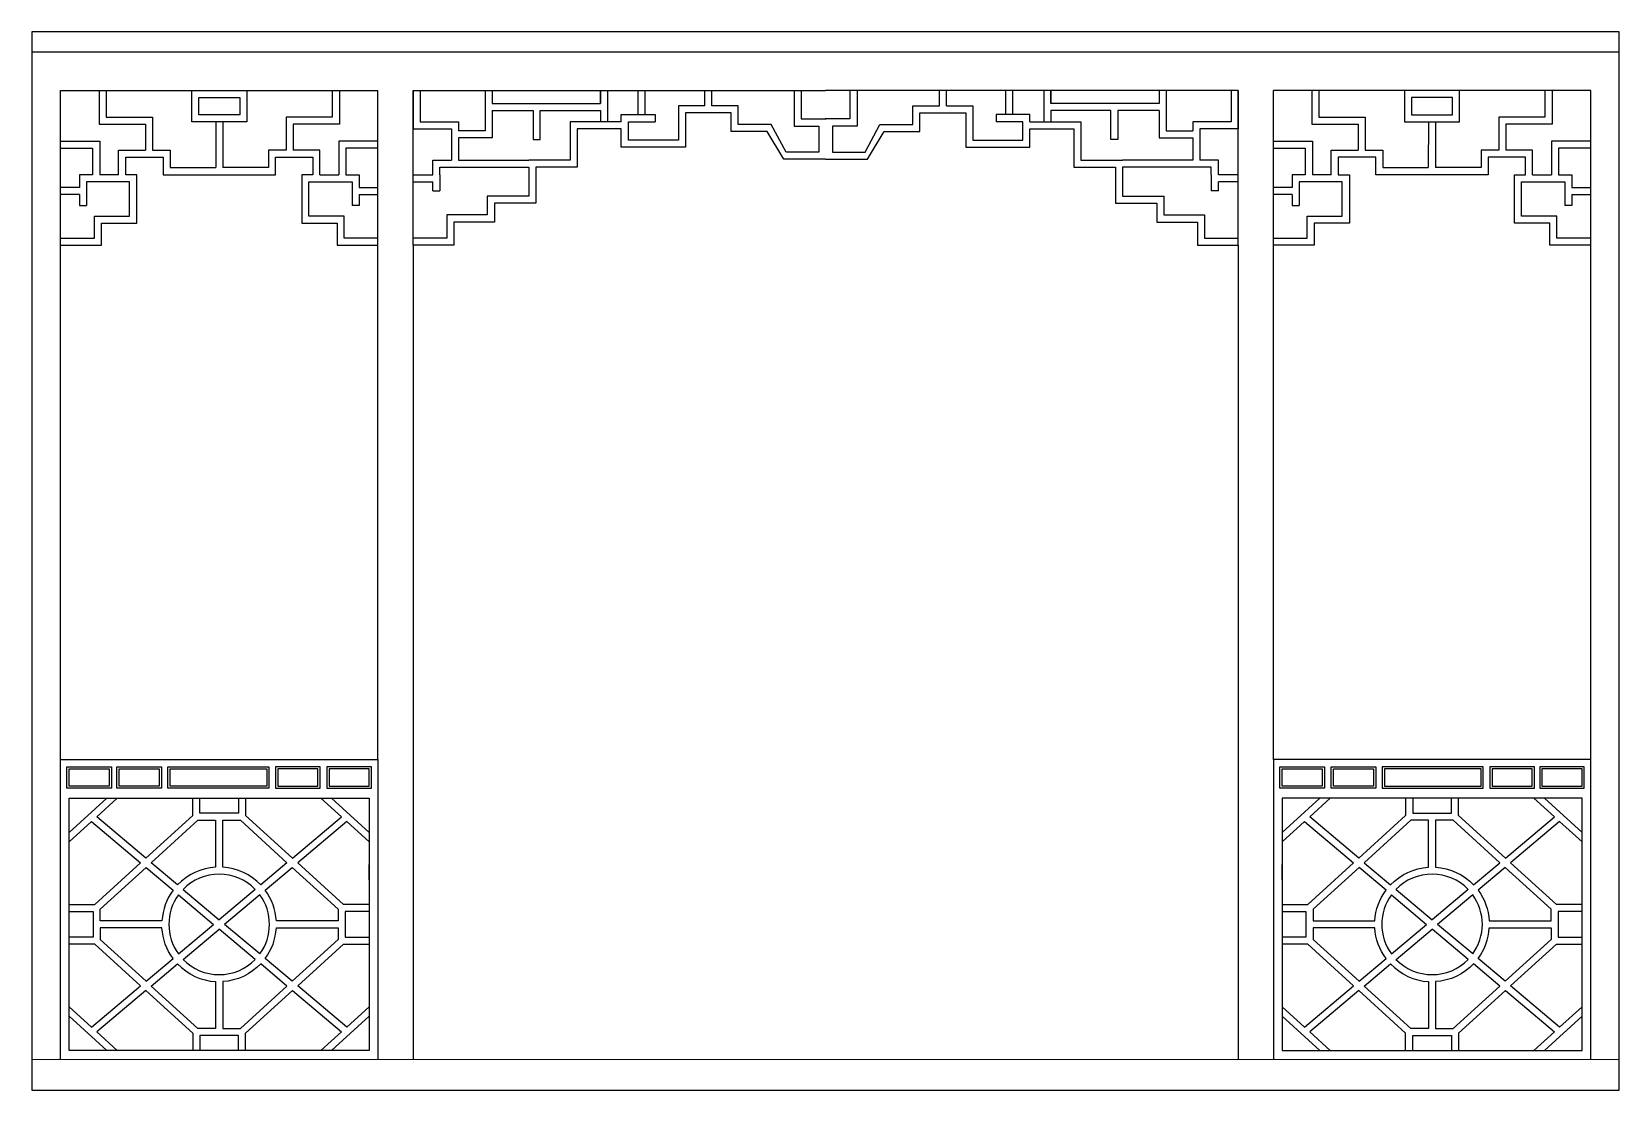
# Model space of a CAD drawing. Extents: x 4395 to 7995, y 8030 to 10430.
import ezdxf

# ---------------------------------------------------------------- set-up
doc = ezdxf.new("R2010")
doc.units = 0
doc.header["$LTSCALE"] = 60
doc.header["$MEASUREMENT"] = 0
for name, color, linetype in [('3', 3, 'CONTINUOUS'), ('4', 4, 'CONTINUOUS'), ('6', 7, 'CONTINUOUS'), ('7', 7, 'CONTINUOUS')]:
    doc.layers.add(name, color=color, linetype=linetype)

msp = doc.modelspace()

# ---------------------------------------------------------------- linework, layer by layer
at = {"layer": '3', "linetype": 'BYBLOCK'}
for p, q in [((5921, 10262.4), (5921, 10296.6)), ((5937, 10262.4), (5937, 10296.6)), ((6453, 10262.4), (6453, 10296.6)), ((6469, 10262.4), (6469, 10296.6)), ((4811.8, 10225.7), (4811.8, 10121.9)), ((4827.8, 10225.7), (4828.2, 10121.9)), ((5362.5, 10226), (5362.5, 10205.5)), ((5532, 10251.1), (5532, 10185.8)), ((5548, 10185.8), (5548, 10251.1)), ((5808.6, 10242.1), (5808.6, 10226.1)), ((6581.4, 10242.1), (6581.4, 10226.1)), ((6842, 10185.8), (6842, 10251.1)), ((6858, 10251.1), (6858, 10185.8)), ((7027.5, 10226), (7027.5, 10205.5)), ((7562.2, 10225.7), (7561.8, 10121.9)), ((7578.2, 10225.7), (7578.2, 10121.9)), ((5422.9, 10205.5), (5362.5, 10205.5)), ((5438.9, 10189.5), (5362.5, 10189.5)), ((6951.1, 10189.5), (7027.5, 10189.5)), ((6967.1, 10205.5), (7027.5, 10205.5)), ((5532, 10185.8), (5548, 10185.8)), ((6858, 10185.8), (6842, 10185.8)), ((4502.8, 10077.2), (4459.7, 10077.2)), ((4502.8, 10061.2), (4459.7, 10061.2)), ((5137.2, 10077.2), (5179.7, 10077.2)), ((5137.2, 10061.2), (5179.7, 10061.2)), ((5304.4, 10069.3), (5320.4, 10069.3)), ((7085.6, 10069.3), (7069.6, 10069.3)), ((7252.8, 10077.2), (7210.3, 10077.2)), ((7252.8, 10061.2), (7210.3, 10061.2)), ((7887.2, 10077.2), (7930.3, 10077.2)), ((7887.2, 10061.2), (7930.3, 10061.2)), ((4502.8, 10036), (4518.8, 10036)), ((5137.2, 10036), (5121.2, 10036)), ((7252.8, 10036), (7268.8, 10036)), ((7887.2, 10036), (7871.2, 10036)), ((4565, 8692), (4479.7, 8614.4)), ((5074.4, 8692), (5159.7, 8614.4)), ((7315.6, 8692), (7230.3, 8614.4)), ((7825, 8692), (7910.3, 8614.4)), ((4727.5, 8473.1), (4807.2, 8406)), ((4737.8, 8485.3), (4819.7, 8416.5)), ((4901.5, 8485.3), (4819.7, 8416.5)), ((4911.8, 8473.1), (4832.1, 8406)), ((7478.2, 8473.1), (7557.9, 8406)), ((7488.5, 8485.3), (7570.3, 8416.5)), ((7652.2, 8485.3), (7570.3, 8416.5)), ((7662.5, 8473.1), (7582.8, 8406)), ((4727.5, 8338.9), (4807.2, 8406)), ((4737.8, 8326.7), (4819.7, 8395.5)), ((4901.5, 8326.7), (4819.7, 8395.5)), ((4911.8, 8338.9), (4832.1, 8406)), ((7478.2, 8338.9), (7557.9, 8406)), ((7488.5, 8326.7), (7570.3, 8395.5)), ((7652.2, 8326.7), (7570.3, 8395.5)), ((7662.5, 8338.9), (7582.8, 8406)), ((4565, 8120), (4479.7, 8197.6)), ((5074.4, 8120), (5159.7, 8197.6)), ((7315.6, 8120), (7230.3, 8197.6)), ((7825, 8120), (7910.3, 8197.6))]:
    msp.add_line(p, q, dxfattribs=at)
for points in [[(4547.7, 10296.6), (4547.7, 10220.7), (4652.6, 10220.7), (4652.6, 10161.8)], [(4563.7, 10296.6), (4563.7, 10236.7), (4668.6, 10236.7), (4668.6, 10161.8), (4708.6, 10161.8), (4708.6, 10121.9), (4811.8, 10121.9)], [(5076.2, 10296.6), (5076.2, 10236.7), (4971.3, 10236.7), (4971.3, 10161.8)], [(5092.2, 10296.6), (5092.2, 10220.7), (4987.3, 10220.7), (4987.3, 10161.8)], [(5259.7, 10296.6), (5259.7, 10210), (5346.5, 10210), (5346.5, 10138.8)], [(5275.7, 10296.6), (5275.7, 10226), (5362.5, 10226)], [(5422.9, 10296.6), (5422.9, 10205.5)], [(5438.9, 10296.6), (5438.9, 10267.1)], [(5684.5, 10267.1), (5684.5, 10296.6)], [(5684.5, 10296.6), (5684.5, 10267.1)], [(5700.5, 10296.6), (5700.5, 10226.1)], [(5770.1, 10242.1), (5770.1, 10296.6)], [(5786.1, 10242.1), (5786.1, 10296.6)], [(6123.8, 10296.6), (6123.8, 10216.2), (6179.4, 10216.2), (6179.4, 10156.9), (6105.4, 10156.9), (6071.8, 10219.6), (5997, 10219.6), (5997, 10262.4), (5937, 10262.4)], [(6266.2, 10296.6), (6266.2, 10216.2), (6210.6, 10216.2), (6210.6, 10156.9), (6284.6, 10156.9), (6318.2, 10219.6), (6393, 10219.6), (6393, 10262.4), (6453, 10262.4)], [(6603.9, 10242.1), (6603.9, 10296.6)], [(6619.9, 10242.1), (6619.9, 10296.6)], [(6689.5, 10296.6), (6689.5, 10226.1)], [(6705.5, 10296.6), (6705.5, 10267.1)], [(6705.5, 10267.1), (6705.5, 10296.6)], [(6951.1, 10296.6), (6951.1, 10267.1)], [(6967.1, 10296.6), (6967.1, 10205.5)], [(7114.3, 10296.6), (7114.3, 10226), (7027.5, 10226)], [(7130.3, 10296.6), (7130.3, 10210), (7043.5, 10210), (7043.5, 10138.8)], [(7297.8, 10296.6), (7297.8, 10220.7), (7402.7, 10220.7), (7402.7, 10161.8)], [(7313.8, 10296.6), (7313.8, 10236.7), (7418.7, 10236.7), (7418.7, 10161.8)], [(7826.3, 10296.6), (7826.3, 10236.7), (7721.4, 10236.7), (7721.4, 10161.8), (7681.4, 10161.8), (7681.4, 10121.9), (7578.2, 10121.9)], [(7842.3, 10296.6), (7842.3, 10220.7), (7737.4, 10220.7), (7737.4, 10161.8)], [(5438.9, 10267.1), (5684.5, 10267.1)], [(5921, 10262.4), (5861, 10262.4), (5861, 10184), (5747.6, 10184), (5747.6, 10226.1), (5808.6, 10226.1)], [(6469, 10262.4), (6529, 10262.4), (6529, 10184), (6642.4, 10184), (6642.4, 10226.1), (6581.4, 10226.1)], [(6951.1, 10267.1), (6705.5, 10267.1)], [(5438.9, 10251.1), (5532, 10251.1)], [(5438.9, 10251.1), (5438.9, 10189.5)], [(5731.6, 10226.1), (5615.9, 10226.1), (5615.9, 10138.8), (5521.8, 10138.8), (5521.8, 10138.8)], [(5548, 10251.1), (5684.5, 10251.1)], [(5684.5, 10251.1), (5684.5, 10226.1)], [(5731.6, 10226.1), (5731.6, 10242.1), (5808.6, 10242.1)], [(6658.4, 10226.1), (6658.4, 10242.1), (6581.4, 10242.1)], [(6658.4, 10226.1), (6774.1, 10226.1), (6774.1, 10138.8), (6868.2, 10138.8), (6868.2, 10138.8)], [(6705.5, 10251.1), (6705.5, 10226.1)], [(6842, 10251.1), (6705.5, 10251.1)], [(6951.1, 10251.1), (6858, 10251.1)], [(6951.1, 10251.1), (6951.1, 10189.5)], [(5362.5, 10189.5), (5362.5, 10138.8)], [(7027.5, 10189.5), (7027.5, 10138.8)], [(4459.7, 10181.8), (4548.8, 10181.8), (4548.8, 10105.9)], [(4459.7, 10165.8), (4532.8, 10165.8), (4532.8, 10105.9)], [(4591.7, 10105.9), (4591.7, 10161.8), (4652.6, 10161.8)], [(4971.3, 10161.8), (4931.4, 10161.8), (4931.4, 10121.9), (4828.2, 10121.9)], [(5048.3, 10105.9), (5048.3, 10161.8), (4987.3, 10161.8)], [(5179.7, 10181.8), (5091.2, 10181.8), (5091.2, 10105.9)], [(5179.7, 10165.8), (5107.2, 10165.8), (5107.2, 10105.9)], [(7210.3, 10181.8), (7298.8, 10181.8), (7298.8, 10105.9)], [(7210.3, 10165.8), (7282.8, 10165.8), (7282.8, 10105.9)], [(7341.7, 10105.9), (7341.7, 10161.8), (7402.7, 10161.8)], [(7418.7, 10161.8), (7458.6, 10161.8), (7458.6, 10121.9), (7561.8, 10121.9)], [(7798.3, 10105.9), (7798.3, 10161.8), (7737.4, 10161.8)], [(7930.3, 10181.8), (7841.2, 10181.8), (7841.2, 10105.9)], [(7930.3, 10165.8), (7857.2, 10165.8), (7857.2, 10105.9)], [(5521.8, 10122.8), (5521.8, 10057.3), (5427.7, 10057.3), (5427.7, 10014.6), (5335.7, 10014.6), (5335.7, 9962.1), (5259.7, 9962.1)], [(5304.4, 10105.7), (5304.4, 10138.8), (5346.5, 10138.8)], [(5320.4, 10105.7), (5320.4, 10122.8), (5521.8, 10122.8)], [(5362.5, 10138.8), (5521.8, 10138.8)], [(7027.5, 10138.8), (6868.2, 10138.8)], [(6868.2, 10122.8), (6868.2, 10057.3), (6962.3, 10057.3), (6962.3, 10014.6), (7054.3, 10014.6), (7054.3, 9962.1), (7130.3, 9962.1)], [(7069.6, 10105.7), (7069.6, 10122.8), (6868.2, 10122.8)], [(7085.6, 10105.7), (7085.6, 10138.8), (7043.5, 10138.8)], [(4459.7, 9962.1), (4536.7, 9962.1), (4536.7, 10012), (4616.7, 10012), (4616.7, 10089.9), (4591.7, 10089.9)], [(4532.8, 10105.9), (4502.8, 10105.9), (4502.8, 10077.2)], [(4607.7, 10089.9), (4518.8, 10089.9), (4518.8, 10036)], [(4591.7, 10105.9), (4548.8, 10105.9)], [(5179.7, 9962.1), (5103.2, 9962.1), (5103.2, 10012), (5023.3, 10012), (5023.3, 10089.9), (5048.3, 10089.9)], [(5032.3, 10089.9), (5121.2, 10089.9), (5121.2, 10036)], [(5048.3, 10105.9), (5091.2, 10105.9)], [(5107.2, 10105.9), (5137.2, 10105.9), (5137.2, 10077.2)], [(5259.7, 10105.7), (5304.4, 10105.7)], [(5259.7, 10089.7), (5304.4, 10089.7)], [(5304.4, 10069.3), (5304.4, 10089.7)], [(5320.4, 10105.7), (5320.4, 10069.3)], [(7069.6, 10105.7), (7069.6, 10069.3)], [(7130.3, 10105.7), (7085.6, 10105.7)], [(7130.3, 10089.7), (7085.6, 10089.7)], [(7085.6, 10069.3), (7085.6, 10089.7)], [(7210.3, 9962.1), (7286.8, 9962.1), (7286.8, 10012), (7366.7, 10012), (7366.7, 10089.9), (7341.7, 10089.9)], [(7282.8, 10105.9), (7252.8, 10105.9), (7252.8, 10077.2)], [(7357.7, 10089.9), (7268.8, 10089.9), (7268.8, 10036)], [(7341.7, 10105.9), (7298.8, 10105.9)], [(7930.3, 9962.1), (7853.3, 9962.1), (7853.3, 10012), (7773.3, 10012), (7773.3, 10089.9), (7798.3, 10089.9)], [(7782.3, 10089.9), (7871.2, 10089.9), (7871.2, 10036)], [(7798.3, 10105.9), (7841.2, 10105.9)], [(7857.2, 10105.9), (7887.2, 10105.9), (7887.2, 10077.2)], [(4502.8, 10061.2), (4502.8, 10036)], [(5137.2, 10061.2), (5137.2, 10036)], [(7252.8, 10061.2), (7252.8, 10036)], [(7887.2, 10061.2), (7887.2, 10036)], [(4759.7, 8652.8), (4653.5, 8556.2), (4542.3, 8649.8), (4588.7, 8692)], [(4759.7, 8652.8), (4759.7, 8692)], [(4863.7, 8692), (4863.7, 8658), (4775.7, 8658), (4775.7, 8692)], [(4879.7, 8692), (4879.7, 8652.8)], [(4879.7, 8652.8), (4985.8, 8556.2), (5097, 8649.8), (5050.6, 8692)], [(7510.3, 8652.8), (7404.2, 8556.2), (7293, 8649.8), (7339.4, 8692)], [(7510.3, 8692), (7510.3, 8652.8)], [(7526.3, 8692), (7526.3, 8658), (7614.3, 8658), (7614.3, 8692)], [(7630.3, 8652.8), (7630.3, 8692)], [(7630.3, 8652.8), (7736.5, 8556.2), (7847.7, 8649.8), (7801.3, 8692)], [(4479.7, 8592.8), (4530.4, 8638.9), (4641.5, 8545.4), (4537.8, 8451)], [(5159.7, 8592.8), (5109, 8638.9), (4997.8, 8545.4), (5101.6, 8451)], [(7230.3, 8592.8), (7281, 8638.9), (7392.2, 8545.4), (7288.4, 8451)], [(7910.3, 8592.8), (7859.6, 8638.9), (7748.5, 8545.4), (7852.2, 8451)], [(4479.7, 8451), (4537.8, 8451)], [(4479.7, 8435), (4533.7, 8435), (4533.7, 8377), (4479.7, 8377)], [(5159.7, 8451), (5101.6, 8451)], [(5159.7, 8435), (5105.7, 8435), (5105.7, 8377), (5159.7, 8377)], [(7230.3, 8451), (7288.4, 8451)], [(7230.3, 8435), (7284.3, 8435), (7284.3, 8377), (7230.3, 8377)], [(7910.3, 8451), (7852.2, 8451)], [(7910.3, 8435), (7856.3, 8435), (7856.3, 8377), (7910.3, 8377)], [(4479.7, 8219.2), (4530.4, 8173.1), (4641.5, 8266.6), (4537.8, 8361)], [(4537.8, 8361), (4479.7, 8361)], [(5159.7, 8219.2), (5109, 8173.1), (4997.8, 8266.6), (5101.6, 8361)], [(5101.6, 8361), (5159.7, 8361)], [(7230.3, 8219.2), (7281, 8173.1), (7392.2, 8266.6), (7288.4, 8361)], [(7288.4, 8361), (7230.3, 8361)], [(7910.3, 8219.2), (7859.6, 8173.1), (7748.5, 8266.6), (7852.2, 8361)], [(7852.2, 8361), (7910.3, 8361)], [(4759.7, 8159.2), (4653.5, 8255.8), (4542.3, 8162.2), (4588.7, 8120)], [(4879.7, 8159.2), (4985.8, 8255.8), (5097, 8162.2), (5050.6, 8120)], [(7510.3, 8159.2), (7404.2, 8255.8), (7293, 8162.2), (7339.4, 8120)], [(7630.3, 8159.2), (7736.5, 8255.8), (7847.7, 8162.2), (7801.3, 8120)], [(4759.7, 8159.2), (4759.7, 8120)], [(4863.7, 8120), (4863.7, 8154), (4775.7, 8154), (4775.7, 8120)], [(4879.7, 8120), (4879.7, 8159.2)], [(7510.3, 8120), (7510.3, 8159.2)], [(7526.3, 8120), (7526.3, 8154), (7614.3, 8154), (7614.3, 8120)], [(7630.3, 8159.2), (7630.3, 8120)]]:
    msp.add_lwpolyline(points, dxfattribs=at)
for points in [[(4757.5, 10296.6), (4882.4, 10296.6), (4882.4, 10225.7), (4757.5, 10225.7)], [(7632.5, 10296.6), (7507.6, 10296.6), (7507.6, 10225.7), (7632.5, 10225.7)], [(4773.5, 10280.6), (4866.4, 10280.6), (4866.4, 10241.7), (4773.5, 10241.7)], [(7616.5, 10280.6), (7523.6, 10280.6), (7523.6, 10241.7), (7616.5, 10241.7)], [(4474.5, 8763.6), (4575.5, 8763.6), (4575.5, 8714.7), (4474.5, 8714.7)], [(4479.5, 8758.6), (4570.5, 8758.6), (4570.5, 8719.7), (4479.5, 8719.7)], [(4587.7, 8763.6), (4688.7, 8763.6), (4688.7, 8714.7), (4587.7, 8714.7)], [(4592.7, 8758.6), (4683.7, 8758.6), (4683.7, 8719.7), (4592.7, 8719.7)], [(4703.5, 8763.6), (4932.6, 8763.6), (4932.6, 8714.7), (4703.5, 8714.7)], [(4708.5, 8758.6), (4927.6, 8758.6), (4927.6, 8719.7), (4708.5, 8719.7)], [(5048.6, 8763.6), (4947.6, 8763.6), (4947.6, 8714.7), (5048.6, 8714.7)], [(5043.6, 8758.6), (4952.6, 8758.6), (4952.6, 8719.7), (5043.6, 8719.7)], [(5164.8, 8763.6), (5063.8, 8763.6), (5063.8, 8714.7), (5164.8, 8714.7)], [(5159.8, 8758.6), (5068.8, 8758.6), (5068.8, 8719.7), (5159.8, 8719.7)], [(7225.2, 8763.6), (7326.2, 8763.6), (7326.2, 8714.7), (7225.2, 8714.7)], [(7230.2, 8758.6), (7321.2, 8758.6), (7321.2, 8719.7), (7230.2, 8719.7)], [(7341.4, 8763.6), (7442.4, 8763.6), (7442.4, 8714.7), (7341.4, 8714.7)], [(7346.4, 8758.6), (7437.4, 8758.6), (7437.4, 8719.7), (7346.4, 8719.7)], [(7686.5, 8763.6), (7457.4, 8763.6), (7457.4, 8714.7), (7686.5, 8714.7)], [(7681.5, 8758.6), (7462.4, 8758.6), (7462.4, 8719.7), (7681.5, 8719.7)], [(7802.3, 8763.6), (7701.3, 8763.6), (7701.3, 8714.7), (7802.3, 8714.7)], [(7797.3, 8758.6), (7706.3, 8758.6), (7706.3, 8719.7), (7797.3, 8719.7)], [(7915.5, 8763.6), (7814.5, 8763.6), (7814.5, 8714.7), (7915.5, 8714.7)], [(7910.5, 8758.6), (7819.5, 8758.6), (7819.5, 8719.7), (7910.5, 8719.7)]]:
    msp.add_lwpolyline(points, close=True, dxfattribs=at)
at = {"layer": '3', "color": 7, "linetype": 'BYBLOCK'}
for points in [[(6139.8, 10296.6), (6139.8, 10232.2), (6196, 10232.2)], [(6250.2, 10296.6), (6250.2, 10232.2), (6194, 10232.2)]]:
    msp.add_lwpolyline(points, dxfattribs=at)
at = {"layer": '3', "linetype": 'BYBLOCK'}
for points in [[(4771.6, 8642), (4811.7, 8642), (4811.7, 8535.8, 0.189286), (4725.5, 8495.6), (4665.8, 8545.8)], [(4827.7, 8642), (4867.8, 8642), (4973.5, 8545.8), (4913.8, 8495.6, 0.189286), (4827.7, 8535.8)], [(7562.3, 8642), (7522.2, 8642), (7416.5, 8545.8), (7476.2, 8495.6, -0.189286), (7562.3, 8535.8)], [(7618.4, 8642), (7578.3, 8642), (7578.3, 8535.8, -0.189286), (7664.5, 8495.6), (7724.2, 8545.8)], [(4549.7, 8414), (4549.7, 8440.2), (4653.9, 8535), (4715.2, 8483.4, 0.145053), (4689.9, 8414)], [(4949.4, 8414, 0.145053), (4924.1, 8483.4), (4985.4, 8535), (5089.7, 8440.2), (5089.7, 8414)], [(7440.6, 8414, -0.145053), (7465.9, 8483.4), (7404.6, 8535), (7300.3, 8440.2), (7300.3, 8414)], [(7840.3, 8414), (7840.3, 8440.2), (7736.1, 8535), (7674.8, 8483.4, -0.145053), (7700.1, 8414)], [(4715.2, 8328.6, -0.145053), (4689.9, 8398), (4549.7, 8398), (4549.7, 8371.8), (4653.9, 8277)], [(4924.1, 8328.6, 0.145053), (4949.4, 8398), (5089.7, 8398), (5089.7, 8371.8), (4985.4, 8277)], [(7465.9, 8328.6, -0.145053), (7440.6, 8398), (7300.3, 8398), (7300.3, 8371.8), (7404.6, 8277)], [(7674.8, 8328.6, 0.145053), (7700.1, 8398), (7840.3, 8398), (7840.3, 8371.8), (7736.1, 8277)], [(4665.8, 8266.2), (4725.5, 8316.4, 0.189286), (4811.7, 8276.2), (4811.7, 8170), (4771.6, 8170)], [(4827.7, 8170), (4867.8, 8170), (4973.5, 8266.2), (4913.8, 8316.4, -0.189286), (4827.7, 8276.2)], [(7562.3, 8170), (7522.2, 8170), (7416.5, 8266.2), (7476.2, 8316.4, 0.189286), (7562.3, 8276.2)], [(7724.2, 8266.2), (7664.5, 8316.4, -0.189286), (7578.3, 8276.2), (7578.3, 8170), (7618.4, 8170)]]:
    msp.add_lwpolyline(points, format="xyb", close=True, dxfattribs=at)
for centre, start, end in [((4819.7, 8406), 44.0938, 135.9062), ((7570.3, 8406), 44.0938, 135.9062), ((4819.7, 8406), 143.9543, 216.0457), ((4819.7, 8406), 323.9543, 36.0457), ((7570.3, 8406), 143.9543, 216.0457), ((7570.3, 8406), 323.9543, 36.0457), ((4819.7, 8406), 224.0938, 315.9062), ((7570.3, 8406), 224.0938, 315.9062)]:
    msp.add_arc(centre, 114, start, end, dxfattribs=at)
at = {"layer": '4'}
msp.add_line((6195, 10430), (4394.7, 10430), dxfattribs=at)
at = {"layer": '4', "linetype": 'BYBLOCK'}
for p, q in [((4459.7, 8780), (4459.7, 9946.1)), ((5179.7, 8780), (5179.7, 9946.1)), ((7210.3, 8780), (7210.3, 9946.1)), ((7930.3, 8780), (7930.3, 9946.1)), ((4459.7, 8780), (5179.7, 8780)), ((7930.3, 8780), (7210.3, 8780)), ((5259.7, 8100), (7129.8, 8099.9))]:
    msp.add_line(p, q, dxfattribs=at)
at = {"layer": '4'}
msp.add_lwpolyline([(4394.7, 8030), (7994.8, 8029.9), (7994.8, 10429.9), (6195, 10430), (4394.7, 10430), (4394.7, 8030)], dxfattribs=at)
at = {"layer": '4', "linetype": 'BYBLOCK'}
for points in [[(6195, 10140.9), (6099.9, 10140.9), (6062.3, 10203.6), (5981, 10203.6), (5981, 10246.4), (5877, 10246.4), (5877, 10168), (5731.6, 10168), (5731.6, 10210.1), (5631.9, 10210.1), (5631.9, 10122.8), (5537.8, 10122.8), (5537.8, 10041.3), (5443.7, 10041.3), (5443.7, 9998.6), (5351.7, 9998.6), (5351.7, 9946.1), (5259.7, 9946.1)], [(6195, 10140.9), (6290.1, 10140.9), (6327.7, 10203.6), (6409, 10203.6), (6409, 10246.4), (6513, 10246.4), (6513, 10168), (6658.4, 10168), (6658.4, 10210.1), (6758.1, 10210.1), (6758.1, 10122.8), (6852.2, 10122.8), (6852.2, 10041.3), (6946.3, 10041.3), (6946.3, 9998.6), (7038.3, 9998.6), (7038.3, 9946.1), (7130.3, 9946.1)], [(4459.7, 9946.1), (4552.7, 9946.1), (4552.7, 9996), (4632.7, 9996), (4632.7, 10105.9), (4607.7, 10105.9), (4607.7, 10145.8), (4692.6, 10145.8), (4692.6, 10105.9), (4827.8, 10105.9), (4947.4, 10105.9), (4947.4, 10145.8), (5032.3, 10145.8), (5032.3, 10105.9), (5007.3, 10105.9), (5007.3, 9996), (5087.2, 9996), (5087.2, 9946.1), (5179.7, 9946.1)], [(7930.3, 9946.1), (7837.3, 9946.1), (7837.3, 9996), (7757.3, 9996), (7757.3, 10105.9), (7782.3, 10105.9), (7782.3, 10145.8), (7697.4, 10145.8), (7697.4, 10105.9), (7562.2, 10105.9), (7442.6, 10105.9), (7442.6, 10145.8), (7357.7, 10145.8), (7357.7, 10105.9), (7382.7, 10105.9), (7382.7, 9996), (7302.8, 9996), (7302.8, 9946.1), (7210.3, 9946.1)], [(5259.7, 9946.1), (5259.7, 8100)], [(7130.3, 9946.1), (7130.3, 8100)]]:
    msp.add_lwpolyline(points, dxfattribs=at)
at = {"layer": '6', "linetype": 'BYBLOCK'}
for p, q in [((4479.7, 8507), (4479.7, 8542)), ((5159.7, 8507), (5159.7, 8542)), ((7230.3, 8507), (7230.3, 8542)), ((7910.3, 8507), (7910.3, 8542))]:
    msp.add_line(p, q, dxfattribs=at)
for points in [[(4394.7, 10384.4), (7994.8, 10384.4)], [(4459.7, 9946.1), (4459.7, 10296.6), (5179.7, 10296.6)], [(5259.7, 10296.6), (6195, 10296.6)], [(7130.3, 10296.6), (6195, 10296.6)], [(7930.3, 9946.1), (7930.3, 10296.6), (7210.3, 10296.6)], [(4394.7, 8100), (7994.8, 8099.9)]]:
    msp.add_lwpolyline(points, dxfattribs=at)
for points in [[(4479.7, 8692), (5159.7, 8692), (5159.7, 8120), (4479.7, 8120)], [(7910.3, 8692), (7230.3, 8692), (7230.3, 8120), (7910.3, 8120)]]:
    msp.add_lwpolyline(points, close=True, dxfattribs=at)
at = {"layer": '7', "linetype": 'BYBLOCK'}
for p, q in [((5179.7, 9946.1), (5179.7, 10296.6)), ((5259.7, 9946.1), (5259.7, 10296.6)), ((7130.3, 9946.1), (7130.3, 10296.6)), ((7210.3, 9946.1), (7210.3, 10296.6)), ((4459.7, 8100), (4459.7, 8780)), ((7930.3, 8100), (7930.3, 8780))]:
    msp.add_line(p, q, dxfattribs=at)
for points in [[(5179.7, 8780), (5179.7, 8100)], [(7210.3, 8780), (7210.3, 8100)]]:
    msp.add_lwpolyline(points, dxfattribs=at)

doc.saveas('drawing.dxf')
